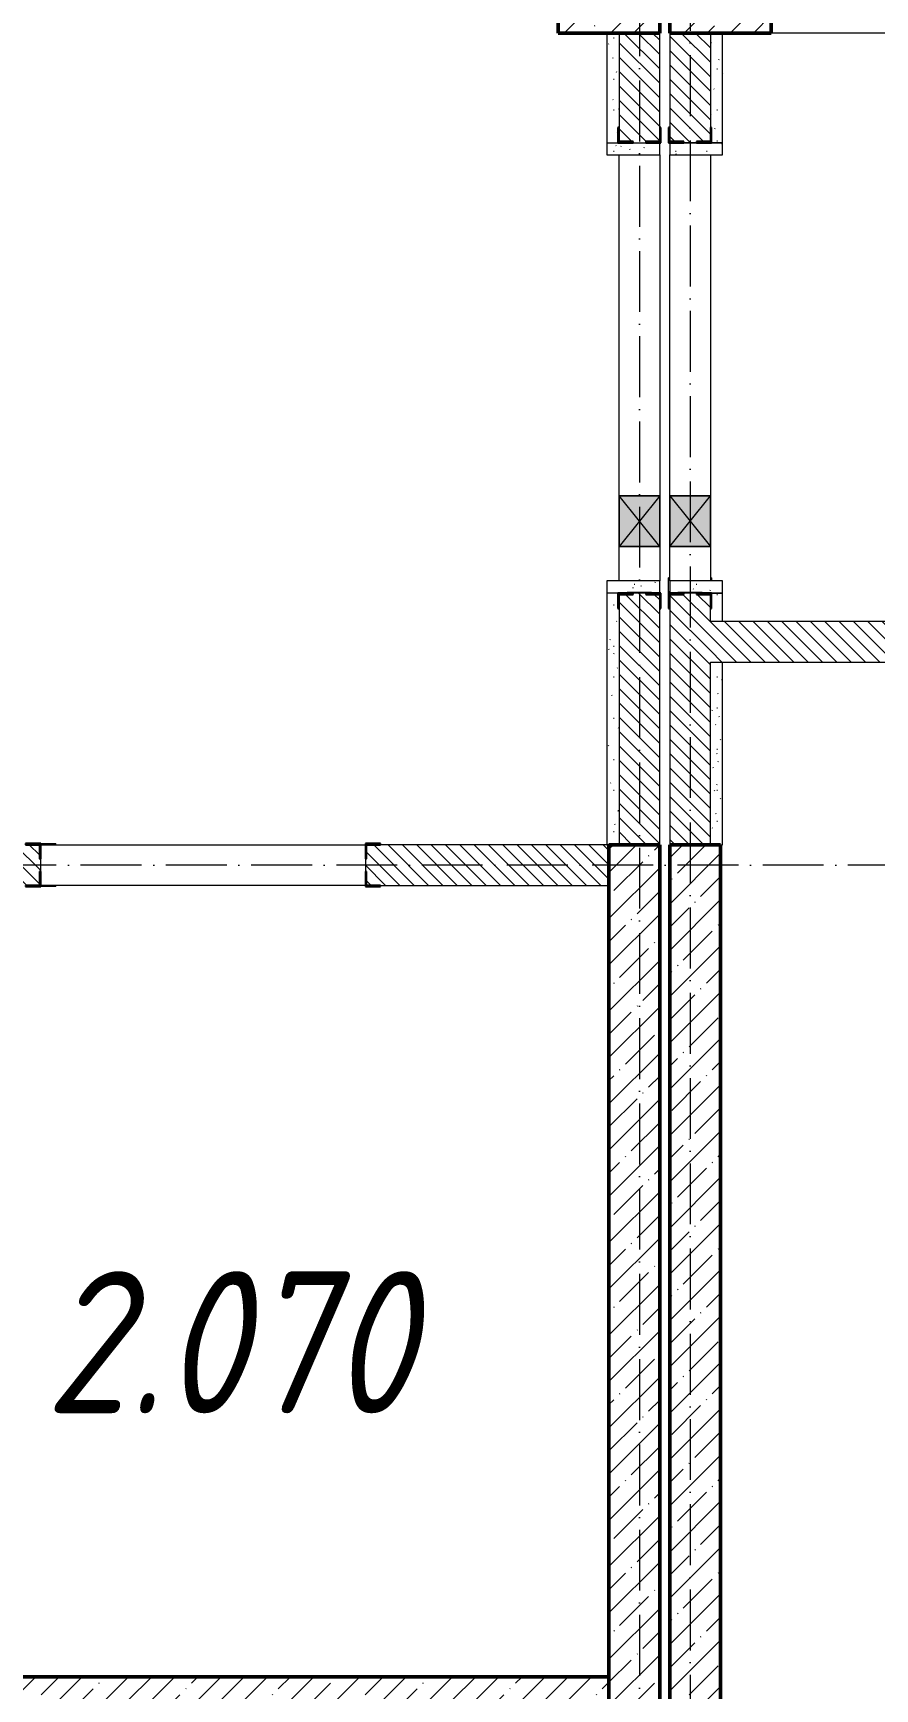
# Model space of a CAD drawing. Header units: millimetres. Extents: x -12989 to 629078, y -109036 to 555275.
# Drawn here: x 114872 to 119020, y 122735 to 130895 of the extents above; entities that cross this region are included whole.
import ezdxf

# ---------------------------------------------------------------- set-up
doc = ezdxf.new("R2010")
doc.units = ezdxf.units.MM
doc.linetypes.add('50_200_ШТРИХ_1Т_ш5_п1_п1_', pattern=[700, 500, -100, 0, -100])
for name, color, linetype, lineweight in [('A-DETL-GENF-OTLN', 7, 'Continuous', 9), ('A-GENM-____-MCUT', 7, 'Continuous', 25), ('A-GENM-____-OTLN', 7, 'Continuous', 9), ('A-GENM-____-OTLN-1', 7, 'Continuous', 25), ('A-GLAZ-____-OTLN', 7, 'Continuous', 9), ('A-WALL-____-MCUT', 7, 'Continuous', 13), ('A-WALL-____-MCUT-2', 7, 'Continuous', 50), ('A-WALL-____-PATT-1', 7, 'Continuous', 9), ('A-WALL-FNSH-MCUT-1', 7, 'Continuous', 9), ('I-WALL-____-OTLN', 7, 'Continuous', 9), ('S-COLS-____-MCUT', 7, 'Continuous', 50), ('S-COLS-____-OTLN', 7, 'Continuous', 9), ('S-GRID-____-OTLN-1', 7, '50_200_ШТРИХ_1Т_ш5_п1_п1_', 9), ('Марки помещений', 7, 'Continuous', 9)]:
    doc.layers.add(name, color=color, linetype=linetype, lineweight=lineweight)
doc.layers.add('A-WALL-____-PATT-2', color=7, linetype='Continuous', lineweight=9, true_color=0x787878)
doc.styles.add('ISOCPEUR_I_2', font='isocpeui.ttf', dxfattribs={"width": 0.85, "height": 2.3})
pattern_1 = [(135, (43259.71, 63713.66), (-35.35534, -35.35534), [])]
pattern_2 = [(45, (43259.71, 63713.66), (-114.04925, 114.04925), []), (45, (43373.76, 63713.66), (-114.04925, 114.04925), [201.612, -40.322, 3.353, -36.97])]
pattern_3 = [(0, (43259.71, 63713.66), (203.2, 50.8), [3.353, -149.047, 3.353, -149.047, -812.8]), (0, (43259.71, 63713.66), (203.2, 50.8), [-304.8, 3.353, -301.447, 3.353, -149.047, -355.6]), (0, (43259.71, 63713.66), (203.2, 50.8), [-762, 3.353, -98.247, 3.353, -250.647]), (120, (43335.91, 63739.06), (-145.59409, 150.576362), [3.353, -149.047, 3.353, -149.047, -812.8]), (120, (43335.91, 63739.06), (-145.59409, 150.576362), [-304.8, 3.353, -301.447, 3.353, -149.047, -355.6]), (120, (43335.91, 63739.06), (-145.59409, 150.576362), [-762, 3.353, -98.247, 3.353, -250.647]), (240, (43361.31, 63840.66), (-57.60591, -201.376362), [3.353, -149.047, 3.353, -149.047, -812.8]), (240, (43361.31, 63840.66), (-57.60591, -201.376362), [-304.8, 3.353, -301.447, 3.353, -149.047, -355.6]), (240, (43361.31, 63840.66), (-57.60591, -201.376362), [-762, 3.353, -98.247, 3.353, -250.647])]

# ---------------------------------------------------------------- blocks, each defined once
blk = doc.blocks.new('BSC_Колонна _Прямоугольная - 500х500-V144-АР1_План отверстий 2 этажа в осях 1-64_Ю-ЯЯ')
at = {"layer": 'S-COLS-____-OTLN'}
h = blk.add_hatch(dxfattribs=at)
h.set_pattern_fill('FP_157', color=256, style=0, pattern_type=2)
h.set_pattern_definition([(45, (-75000, -67431.04), (-114.04925, 114.04925), []), (45, (-74885.95, -67431.04), (-114.04925, 114.04925), [201.613, -40.323, 3.353, -36.97])])
h.paths.add_polyline_path([(-250, -250), (250, -250), (250, 250), (-250, 250)], flags=0)
at = {"layer": 'S-COLS-____-MCUT'}
for p, q in [((250, 250), (-250, 250)), ((-250, 250), (-250, -250)), ((250, -250), (250, 250)), ((-250, -250), (250, -250))]:
    blk.add_line(p, q, dxfattribs=at)
blk = doc.blocks.new('BSC_Колонна _Прямоугольная - 500х500-V145-АР1_План отверстий 2 этажа в осях 1-64_Ю-ЯЯ')
at = {"layer": 'S-COLS-____-OTLN'}
h = blk.add_hatch(dxfattribs=at)
h.set_pattern_fill('FP_158', color=256, style=0, pattern_type=2)
h.set_pattern_definition([(45, (-74450, -67431.04), (-114.04925, 114.04925), []), (45, (-74335.95, -67431.04), (-114.04925, 114.04925), [201.613, -40.323, 3.353, -36.97])])
h.paths.add_polyline_path([(-250, -250), (250, -250), (250, 250), (-250, 250)], flags=0)
at = {"layer": 'S-COLS-____-MCUT'}
for p, q in [((250, 250), (-250, 250)), ((-250, 250), (-250, -250)), ((250, -250), (250, 250)), ((-250, -250), (250, -250))]:
    blk.add_line(p, q, dxfattribs=at)
blk = doc.blocks.new('Фахверк_СКБ_Уголок - 200_3960-28268576-АР1_План отверстий 2 этажа в осях 1-64_Ю-ЯЯ')
at = {"layer": 'A-GENM-____-MCUT'}
for p, q in [((200, 156), (125, 156)), ((125, 156), (125, 81)), ((131, 81), (131, 150)), ((131, 150), (200, 150)), ((200, 150), (200, 156)), ((125, 81), (131, 81)), ((131, 19), (125, 19)), ((125, 19), (125, -56)), ((131, -50), (131, 19)), ((125, -56), (200, -56)), ((200, -50), (131, -50)), ((200, -56), (200, -50))]:
    blk.add_line(p, q, dxfattribs=at)
blk = doc.blocks.new('154_Стойка_СКБ_Уголок - СМ-2180_200-28268025-АР1_План отверстий 2 этажа в осях 1-64_Ю-ЯЯ')
at = {"layer": 'A-GENM-____-MCUT'}
for p, q in [((125, 156), (125, 81)), ((200, 156), (125, 156)), ((131, 81), (131, 150)), ((131, 150), (200, 150)), ((200, 150), (200, 156)), ((125, 81), (131, 81)), ((131, 19), (125, 19)), ((125, 19), (125, -56)), ((131, -50), (131, 19)), ((125, -56), (200, -56)), ((200, -50), (131, -50)), ((200, -56), (200, -50))]:
    blk.add_line(p, q, dxfattribs=at)
blk = doc.blocks.new('Стойка_Влож_Уголок_Опорный - Уголок-28213941-АР1_План отверстий 2 этажа в осях 1-64_Ю-ЯЯ')
at = {"layer": 'A-GENM-____-OTLN'}
for p, q in [((-212, -6), (-212, 0)), ((0, 0), (0, -6)), ((-212, -75), (-212, -6)), ((-212, -6), (-206, -6)), ((-212, -75), (-206, -75)), ((-6, -6), (0, -6)), ((-6, -75), (0, -75)), ((0, -6), (0, -75))]:
    blk.add_line(p, q, dxfattribs=at)
blk = doc.blocks.new('154_Стойка_СКБ_Уголок - СМ-2540_200-37126399-АР1_План отверстий 2 этажа в осях 1-64_Ю-ЯЯ')
at = {"layer": 'A-GENM-____-MCUT'}
for p, q in [((125, 156), (125, 81)), ((200, 156), (125, 156)), ((131, 81), (131, 150)), ((131, 150), (200, 150)), ((200, 150), (200, 156)), ((125, 81), (131, 81)), ((131, 19), (125, 19)), ((125, 19), (125, -56)), ((131, -50), (131, 19)), ((125, -56), (200, -56)), ((200, -50), (131, -50)), ((200, -56), (200, -50))]:
    blk.add_line(p, q, dxfattribs=at)
blk = doc.blocks.new('Стойка_Влож_Полоса боковая - Полоса-V150-АР1_План отверстий 2 этажа в осях 1-64_Ю-ЯЯ')
at = {"layer": 'A-GENM-____-OTLN'}
for p, q in [((-5, 60), (0, 60)), ((-5, -60), (-5, 60)), ((0, 31), (0, -31)), ((0, -60), (-5, -60))]:
    blk.add_line(p, q, dxfattribs=at)
blk = doc.blocks.new('Фахверк_СКБ_Уголок - 200_3550-28267367-АР1_План отверстий 2 этажа в осях 1-64_Ю-ЯЯ')
at = {"layer": 'A-GENM-____-MCUT'}
for p, q in [((200, 156), (125, 156)), ((125, 156), (125, 81)), ((131, 81), (131, 150)), ((131, 150), (200, 150)), ((200, 150), (200, 156)), ((125, 81), (131, 81)), ((131, 19), (125, 19)), ((125, 19), (125, -56)), ((131, -50), (131, 19)), ((125, -56), (200, -56)), ((200, -50), (131, -50)), ((200, -56), (200, -50))]:
    blk.add_line(p, q, dxfattribs=at)
blk = doc.blocks.new('Стойка_Влож_Уголок_Опорный - Уголок-V151-АР1_План отверстий 2 этажа в осях 1-64_Ю-ЯЯ')
at = {"layer": 'A-GENM-____-OTLN'}
for p, q in [((0, 0), (0, -6)), ((-212, -75), (-212, -60)), ((-212, -75), (-206, -75)), ((-6, -6), (0, -6)), ((-6, -75), (0, -75)), ((0, -6), (0, -75))]:
    blk.add_line(p, q, dxfattribs=at)
blk = doc.blocks.new('AR_Отверстие прямоугольное _в стене__БезПР - AR_Отверстие прямоугольное _в стене__БезПР-36392898-АР1_План отверстий 2 этажа в осях 1-64_Ю-ЯЯ')
at = {"layer": 'A-GLAZ-____-OTLN'}
blk.add_hatch(color=256, dxfattribs=at).paths.add_polyline_path([(125, 100), (-125, 100), (-125, -100), (125, -100)], flags=0)
at = {"layer": 'A-DETL-GENF-OTLN'}
for p, q in [((-125, -100), (-125, 100)), ((-125, 100), (125, 100)), ((125, 100), (-125, -100)), ((-125, 100), (125, -100)), ((125, 100), (-125, 100)), ((-125, 100), (-125, -100)), ((125, 100), (125, -100)), ((125, -100), (125, 100)), ((125, -100), (-125, -100)), ((-125, -100), (125, -100))]:
    blk.add_line(p, q, dxfattribs=at)
blk = doc.blocks.new('2этаж')
at = {"layer": 'S-GRID-____-OTLN-1', "color": 251, "ltscale": 0.6, "true_color": 0x636466}
for p, q in [((59008.3, 549908.8), (59008.3, 498997)), ((59258.3, 549613.9), (59258.3, 499306.9)), ((88482.7, 522097), (-20260.4, 522097))]:
    blk.add_line(p, q, dxfattribs=at)

msp = doc.modelspace()

# ---------------------------------------------------------------- hatches: boundary and pattern name
at = {"layer": 'A-WALL-____-PATT-1'}
h = msp.add_hatch(dxfattribs=at)
h.set_pattern_fill('FP_6', color=256, style=0, pattern_type=2)
h.set_pattern_definition(pattern_1)
h.paths.add_polyline_path([(117959.7115, 126894.7006), (117959.7115, 128128.7006), (117890.7115, 128128.7006), (117890.7115, 128134.7006), (117828.7115, 128134.7006), (117828.7115, 128128.7006), (117759.7115, 128128.7006), (117759.7115, 126894.7006)], flags=0)
h.paths.add_polyline_path([(117890.7115, 130354.7006), (117890.7115, 130360.7006), (117959.7115, 130360.7006), (117959.7115, 130894.7006), (117759.7115, 130894.7006), (117759.7115, 130360.7006), (117828.7115, 130360.7006), (117828.7115, 130354.7006)], flags=0)
h = msp.add_hatch(dxfattribs=at)
h.set_pattern_fill('FP_6', color=256, style=0, pattern_type=2)
h.set_pattern_definition(pattern_1)
h.paths.add_polyline_path([(118209.7115, 126894.7006), (118209.7115, 128128.7006), (118140.7115, 128128.7006), (118140.7115, 128134.7006), (118078.7115, 128134.7006), (118078.7115, 128128.7006), (118009.7115, 128128.7006), (118009.7115, 126894.7006)], flags=0)
h.paths.add_polyline_path([(118140.7115, 130354.7006), (118140.7115, 130360.7006), (118209.7115, 130360.7006), (118209.7115, 130894.7006), (118009.7115, 130894.7006), (118009.7115, 130360.7006), (118078.7115, 130360.7006), (118078.7115, 130354.7006)], flags=0)
h = msp.add_hatch(dxfattribs=at)
h.set_pattern_fill('FP_6', color=256, style=0, pattern_type=2)
h.set_pattern_definition(pattern_1)
h.paths.add_polyline_path([(132509.7115, 127794.7006), (132509.7115, 127994.7006), (128115.7115, 127994.7006), (128115.7115, 127925.7006), (128109.7115, 127925.7006), (128109.7115, 127994.7006), (124859.7115, 127994.7006), (124859.7115, 127794.7006), (125484.7115, 127794.7006), (125484.7115, 127894.7006), (126734.7115, 127894.7006), (126734.7115, 127794.7006), (128109.7115, 127794.7006), (128109.7115, 127863.7006), (128115.7115, 127863.7006), (128115.7115, 127794.7006), (132309.7115, 127794.7006)], flags=0)
h.paths.add_polyline_path([(123234.7115, 127794.7006), (123759.7115, 127794.7006), (123759.7115, 127994.7006), (123165.7115, 127994.7006), (123165.7115, 127925.7006), (123159.7115, 127925.7006), (123159.7115, 127863.7006), (123165.7115, 127863.7006), (123165.7115, 127794.7006)], flags=0)
h.paths.add_polyline_path([(121659.7115, 127794.7006), (121659.7115, 127994.7006), (118209.7115, 127994.7006), (118209.7115, 127794.7006), (121014.5597, 127794.7006)], flags=0)
h = msp.add_hatch(dxfattribs=at)
h.set_pattern_fill('FP_6', color=256, style=0, pattern_type=2)
h.set_pattern_definition(pattern_1)
h.paths.add_polyline_path([(117479.5584, 126694.7006), (117709.7115, 126694.7006), (117709.7115, 126894.7006), (116515.7115, 126894.7006), (116515.7115, 126825.7006), (116509.7115, 126825.7006), (116509.7115, 126763.7006), (116515.7115, 126763.7006), (116515.7115, 126694.7006), (116584.7115, 126694.7006)], flags=0)
h.paths.add_polyline_path([(114834.7115, 126694.7006), (114903.7115, 126694.7006), (114903.7115, 126763.7006), (114909.7115, 126763.7006), (114909.7115, 126825.7006), (114903.7115, 126825.7006), (114903.7115, 126894.7006), (112509.7115, 126894.7006), (112509.7115, 126694.7006), (113944.5571, 126694.7006)], flags=0)
h = msp.add_hatch(dxfattribs=at)
h.set_pattern_fill('FP_13', color=256, style=0, pattern_type=2)
h.set_pattern_definition(pattern_2)
h.paths.add_polyline_path([(117959.7115, 118894.7006), (117959.7115, 126894.7006), (117709.7115, 126894.7006), (117709.7115, 118894.7006), (117921.4336, 118894.7006)], flags=0)
h = msp.add_hatch(dxfattribs=at)
h.set_pattern_fill('FP_13', color=256, style=0, pattern_type=2)
h.set_pattern_definition(pattern_2)
h.paths.add_polyline_path([(118009.7115, 118844.7006), (118259.7115, 118844.7006), (118259.7115, 126894.7006), (118009.7115, 126894.7006), (118009.7115, 119323.8381)], flags=0)
h = msp.add_hatch(dxfattribs=at)
h.set_pattern_fill('FP_13', color=256, style=0, pattern_type=2)
h.set_pattern_definition(pattern_2)
h.paths.add_polyline_path([(117709.7115, 122544.7006), (117709.7115, 122794.7006), (112259.7115, 122794.7006), (112259.7115, 122544.7006), (117479.5584, 122544.7006)], flags=0)
at = {"layer": 'A-WALL-____-PATT-2'}
h = msp.add_hatch(dxfattribs=at)
h.set_pattern_fill('FP_165', color=256, style=0, pattern_type=2)
h.set_pattern_definition(pattern_3)
h.paths.add_polyline_path([(117759.7115, 126894.7006), (117759.7115, 128059.7006), (117753.7115, 128059.7006), (117753.7115, 128134.7006), (117699.7115, 128134.7006), (117699.7115, 126894.7006)], flags=0)
h.paths.add_polyline_path([(117699.7115, 130354.7006), (117753.7115, 130354.7006), (117753.7115, 130429.7006), (117759.7115, 130429.7006), (117759.7115, 130894.7006), (117699.7115, 130894.7006), (117699.7115, 130360.7006)], flags=0)
h = msp.add_hatch(dxfattribs=at)
h.set_pattern_fill('FP_165', color=256, style=0, pattern_type=2)
h.set_pattern_definition(pattern_3)
h.paths.add_polyline_path([(118215.7115, 127994.7006), (118269.7115, 127994.7006), (118269.7115, 128134.7006), (118215.7115, 128134.7006), (118215.7115, 128059.7006), (118209.7115, 128059.7006), (118209.7115, 127994.7006)], flags=0)
h.paths.add_polyline_path([(118215.7115, 130354.7006), (118269.7115, 130354.7006), (118269.7115, 130894.7006), (118209.7115, 130894.7006), (118209.7115, 130429.7006), (118215.7115, 130429.7006), (118215.7115, 130360.7006)], flags=0)
h = msp.add_hatch(dxfattribs=at)
h.set_pattern_fill('FP_165', color=256, style=0, pattern_type=2)
h.set_pattern_definition(pattern_3)
h.paths.add_polyline_path([(117759.7115, 130294.7006), (117959.7115, 130294.7006), (117959.7115, 130354.7006), (117699.7115, 130354.7006), (117699.7115, 130294.7006), (117753.7115, 130294.7006)], flags=0)
h = msp.add_hatch(dxfattribs=at)
h.set_pattern_fill('FP_165', color=256, style=0, pattern_type=2)
h.set_pattern_definition(pattern_3)
h.paths.add_polyline_path([(118215.7115, 130294.7006), (118269.7115, 130294.7006), (118269.7115, 130354.7006), (118009.7115, 130354.7006), (118009.7115, 130294.7006), (118209.7115, 130294.7006)], flags=0)
h = msp.add_hatch(dxfattribs=at)
h.set_pattern_fill('FP_165', color=256, style=0, pattern_type=2)
h.set_pattern_definition(pattern_3)
h.paths.add_polyline_path([(117919.7115, 128134.7006), (117959.7115, 128134.7006), (117959.7115, 128194.7006), (117699.7115, 128194.7006), (117699.7115, 128134.7006), (117799.7115, 128134.7006), (117799.7115, 128139.7006), (117919.7115, 128139.7006)], flags=0)
h = msp.add_hatch(dxfattribs=at)
h.set_pattern_fill('FP_165', color=256, style=0, pattern_type=2)
h.set_pattern_definition(pattern_3)
h.paths.add_polyline_path([(118009.7115, 128134.7006), (118049.7115, 128134.7006), (118049.7115, 128139.7006), (118169.7115, 128139.7006), (118169.7115, 128134.7006), (118269.7115, 128134.7006), (118269.7115, 128194.7006), (118009.7115, 128194.7006)], flags=0)
h = msp.add_hatch(dxfattribs=at)
h.set_pattern_fill('FP_165', color=256, style=0, pattern_type=2)
h.set_pattern_definition(pattern_3)
h.paths.add_polyline_path([(118269.7115, 126894.7006), (118269.7115, 127794.7006), (118209.7115, 127794.7006), (118209.7115, 126894.7006)], flags=0)

# ---------------------------------------------------------------- linework, layer by layer
at = {"layer": 'A-WALL-____-MCUT'}
for p, q in [((117759.7115, 130894.7006), (117759.7115, 130429.7006)), ((117959.7115, 130429.7006), (117959.7115, 130894.7006)), ((118009.7115, 130894.7006), (118009.7115, 130429.7006)), ((118209.7115, 130894.7006), (118209.7115, 130429.7006)), ((117828.7115, 130354.7006), (117890.7115, 130354.7006)), ((118078.7115, 130354.7006), (118140.7115, 130354.7006)), ((117759.7115, 128059.7006), (117759.7115, 126894.7006)), ((117959.7115, 126894.7006), (117959.7115, 128059.7006)), ((118009.7115, 128059.7006), (118009.7115, 126894.7006)), ((118209.7115, 127994.7006), (118209.7115, 128059.7006)), ((121659.7115, 127994.7006), (118209.7115, 127994.7006)), ((118209.7115, 127794.7006), (121659.7115, 127794.7006)), ((118209.7115, 126894.7006), (118209.7115, 127794.7006)), ((117709.7115, 126894.7006), (116584.7115, 126894.7006)), ((117759.7115, 126894.7006), (117959.7115, 126894.7006)), ((114909.7115, 126763.7006), (114909.7115, 126825.7006)), ((116509.7115, 126825.7006), (116509.7115, 126763.7006)), ((116584.7115, 126694.7006), (117709.7115, 126694.7006))]:
    msp.add_line(p, q, dxfattribs=at)
at = {"layer": 'A-WALL-____-MCUT-2'}
for p, q in [((117709.7115, 126894.7006), (117709.7115, 118894.7006)), ((117959.7115, 126894.7006), (117709.7115, 126894.7006)), ((117959.7115, 118894.7006), (117959.7115, 126894.7006)), ((118009.7115, 126894.7006), (118009.7115, 118844.7006)), ((118259.7115, 126894.7006), (118009.7115, 126894.7006)), ((118259.7115, 118844.7006), (118259.7115, 126894.7006)), ((117709.7115, 122794.7006), (112259.7115, 122794.7006)), ((117709.7115, 122544.7006), (117709.7115, 122794.7006))]:
    msp.add_line(p, q, dxfattribs=at)
at = {"layer": 'A-WALL-FNSH-MCUT-1'}
for p, q in [((117699.7115, 130894.7006), (117699.7115, 130294.7006)), ((118269.7115, 130354.7006), (118269.7115, 130894.7006)), ((117699.7115, 130354.7006), (117753.7115, 130354.7006)), ((117959.7115, 130294.7006), (117959.7115, 130354.7006)), ((118009.7115, 130354.7006), (118009.7115, 130294.7006)), ((118140.7115, 130354.7006), (118078.7115, 130354.7006)), ((118215.7115, 130354.7006), (118269.7115, 130354.7006)), ((118269.7115, 130354.7006), (118215.7115, 130354.7006)), ((118269.7115, 130294.7006), (118269.7115, 130354.7006)), ((117699.7115, 130294.7006), (117959.7115, 130294.7006)), ((118009.7115, 130294.7006), (118269.7115, 130294.7006)), ((117699.7115, 128194.7006), (117699.7115, 126894.7006)), ((117959.7115, 128194.7006), (117699.7115, 128194.7006)), ((117959.7115, 128134.7006), (117959.7115, 128194.7006)), ((118269.7115, 128194.7006), (118009.7115, 128194.7006)), ((118009.7115, 128194.7006), (118009.7115, 128134.7006)), ((118269.7115, 127994.7006), (118269.7115, 128194.7006)), ((117753.7115, 128134.7006), (117699.7115, 128134.7006)), ((118269.7115, 128134.7006), (118215.7115, 128134.7006)), ((118215.7115, 128134.7006), (118269.7115, 128134.7006)), ((118269.7115, 126894.7006), (118269.7115, 127794.7006)), ((117699.7115, 126894.7006), (117759.7115, 126894.7006)), ((118259.7115, 126894.7006), (118269.7115, 126894.7006))]:
    msp.add_line(p, q, dxfattribs=at)
at = {"layer": 'I-WALL-____-OTLN'}
for p, q in [((120759.7115, 130894.7006), (118509.7115, 130894.7006)), ((117759.7115, 128614.7006), (117759.7115, 130294.7006)), ((117959.7115, 130294.7006), (117959.7115, 128614.7006)), ((118009.7115, 128614.7006), (118009.7115, 130294.7006)), ((118209.7115, 130294.7006), (118209.7115, 128614.7006)), ((117759.7115, 128194.7006), (117759.7115, 128364.7006)), ((117959.7115, 128364.7006), (117959.7115, 128194.7006)), ((118009.7115, 128194.7006), (118009.7115, 128364.7006)), ((118209.7115, 128364.7006), (118209.7115, 128194.7006)), ((114909.7115, 126894.7006), (116509.7115, 126894.7006)), ((116509.7115, 126694.7006), (114909.7115, 126694.7006))]:
    msp.add_line(p, q, dxfattribs=at)

# ---------------------------------------------------------------- block references
msp.add_blockref('2этаж', (58851.3748, -395302.2823))
at = {"layer": 'A-GENM-____-OTLN'}
for name, p, rotation in [('Стойка_Влож_Уголок_Опорный - Уголок-V151-АР1_План отверстий 2 этажа в осях 1-64_Ю-ЯЯ', (118003.7115, 128134.7006), 180), ('Стойка_Влож_Полоса боковая - Полоса-V150-АР1_План отверстий 2 этажа в осях 1-64_Ю-ЯЯ', (117859.7115, 128134.7006), 269.9999999999998), ('Стойка_Влож_Полоса боковая - Полоса-V150-АР1_План отверстий 2 этажа в осях 1-64_Ю-ЯЯ', (118109.7115, 128134.7006), 270), ('Стойка_Влож_Уголок_Опорный - Уголок-28213941-АР1_План отверстий 2 этажа в осях 1-64_Ю-ЯЯ', (114909.7115, 126900.7006), 89.99999999999955)]:
    msp.add_blockref(name, p, dxfattribs=dict(at, rotation=rotation))
at = {"layer": 'A-GENM-____-OTLN-1'}
for name, p, rotation in [('Фахверк_СКБ_Уголок - 200_3550-28267367-АР1_План отверстий 2 этажа в осях 1-64_Ю-ЯЯ', (117909.7115, 130229.7006), 89.99999999999986), ('Фахверк_СКБ_Уголок - 200_3550-28267367-АР1_План отверстий 2 этажа в осях 1-64_Ю-ЯЯ', (118159.7115, 130229.7006), 90), ('154_Стойка_СКБ_Уголок - СМ-2540_200-37126399-АР1_План отверстий 2 этажа в осях 1-64_Ю-ЯЯ', (117809.7115, 128259.7006), 269.9999999999998), ('154_Стойка_СКБ_Уголок - СМ-2540_200-37126399-АР1_План отверстий 2 этажа в осях 1-64_Ю-ЯЯ', (118059.7115, 128259.7006), 270), ('154_Стойка_СКБ_Уголок - СМ-2180_200-28268025-АР1_План отверстий 2 этажа в осях 1-64_Ю-ЯЯ', (115034.7115, 126844.7006), 180)]:
    msp.add_blockref(name, p, dxfattribs=dict(at, rotation=rotation))
msp.add_blockref('Фахверк_СКБ_Уголок - 200_3960-28268576-АР1_План отверстий 2 этажа в осях 1-64_Ю-ЯЯ', (116384.7115, 126744.7006), dxfattribs=at)
at = {"layer": 'A-GLAZ-____-OTLN'}
for p, rotation in [((117859.7115, 128489.7006), 269.9999999999998), ((118109.7115, 128489.7006), 90)]:
    msp.add_blockref('AR_Отверстие прямоугольное _в стене__БезПР - AR_Отверстие прямоугольное _в стене__БезПР-36392898-АР1_План отверстий 2 этажа в осях 1-64_Ю-ЯЯ', p, dxfattribs=dict(at, rotation=rotation))
at = {"layer": 'S-COLS-____-OTLN'}
for name, p in [('BSC_Колонна _Прямоугольная - 500х500-V145-АР1_План отверстий 2 этажа в осях 1-64_Ю-ЯЯ', (117709.7115, 131144.7006)), ('BSC_Колонна _Прямоугольная - 500х500-V144-АР1_План отверстий 2 этажа в осях 1-64_Ю-ЯЯ', (118259.7115, 131144.7006))]:
    msp.add_blockref(name, p, dxfattribs=at)

# ---------------------------------------------------------------- texts
at = {"layer": 'Марки помещений', "insert": (114929.4155, 124793.1343), "char_height": 700, "width": 785.65375, "attachment_point": 1, "style": 'ISOCPEUR_I_2'}
msp.add_mtext('2.070', dxfattribs=at)

doc.saveas('drawing.dxf')
